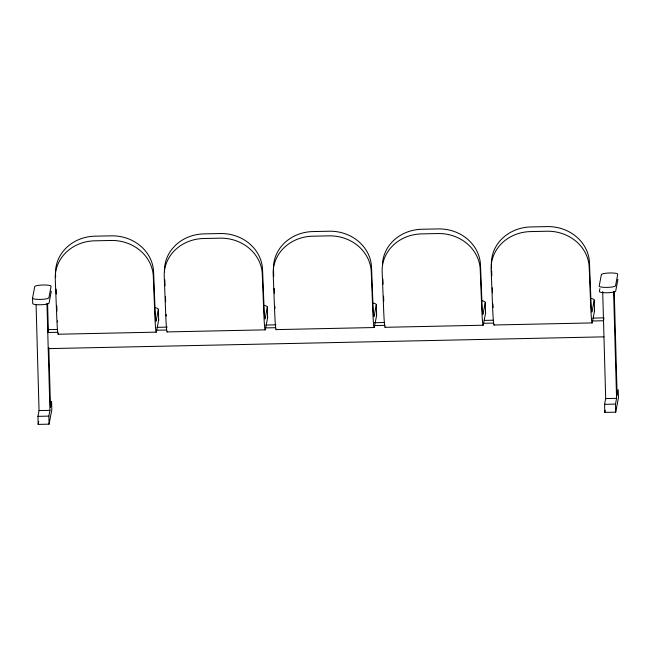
<?xml version="1.0" encoding="UTF-8"?>
<svg xmlns="http://www.w3.org/2000/svg" width="651" height="651" viewBox="0 0 651 651"><rect width="100%" height="100%" fill="white"/><g stroke="black" fill="none" stroke-linecap="round" stroke-linejoin="round"><path stroke-width="0.98" d="M32.55 298.134L34.739 286.595A8.178 1.432 -1.6 0 1 43.186 284.983A8.178 1.432 -1.6 0 1 51.087 286.253L48.898 297.784A8.178 1.432 -1.6 0 1 40.452 299.403A8.178 1.432 -1.6 0 1 32.55 298.134L32.696 303.496A8.178 1.432 -1.6 0 0 40.598 304.766A8.178 1.432 -1.6 0 0 49.045 303.154L51.234 291.615A8.178 1.432 -1.6 0 0 51.03 291.249M49.606 401.74L51.584 401.7L51.811 409.748L49.069 424.167L38.173 424.395L37.953 416.347L39.044 410.578L36.082 304.595M38.173 424.395L38.718 421.514M49.069 424.167L48.849 416.119L49.94 410.35L46.953 303.342M51.584 401.7L50.493 407.469L48.825 347.772M155.312 307.711A16.365 2.873 -1.6 0 1 158.356 309.396L156.167 320.927A21.32 0.806 88.8 0 1 155.044 309.005L153.603 271.988A40.899 37.009 3.4 0 0 111.297 235.841L94.948 236.183A40.899 37.009 3.4 0 0 55.53 274.071L55.644 277.066M158.356 309.396L158.657 320.129L156.338 332.108A32.249 1.221 88.8 0 1 154.889 316.744L153.327 276.626A40.899 37.009 3.4 0 0 111.02 240.471L94.672 240.821A40.899 37.009 3.4 0 0 55.254 278.701L56.824 318.819A32.249 1.221 88.8 0 0 58.273 334.183L58.378 333.792M264.282 305.4A16.365 2.873 -1.6 0 1 267.325 307.085L265.136 318.616A21.32 0.806 88.8 0 1 264.013 306.694L262.565 269.677A40.899 37.009 3.4 0 0 220.266 233.53L203.918 233.88A40.899 37.009 3.4 0 0 164.5 271.76M267.325 307.085L267.626 317.818L265.307 329.797A32.249 1.221 88.8 0 1 263.858 314.433L262.296 274.315A40.899 37.009 3.4 0 0 219.989 238.168L203.641 238.51A40.899 37.009 3.4 0 0 164.223 276.39L165.793 316.508A32.249 1.221 88.8 0 0 167.242 331.872L167.348 331.481M373.251 303.089A16.365 2.873 -1.6 0 1 376.294 304.774L374.105 316.305A21.32 0.806 88.8 0 1 372.974 304.383L371.534 267.374A40.899 37.009 3.4 0 0 329.235 231.219L312.887 231.569A40.899 37.009 3.4 0 0 273.469 269.449L273.737 276.455M376.294 304.774L376.595 315.507L374.276 327.486A32.249 1.221 88.8 0 1 372.828 312.122L371.265 272.004A40.899 37.009 3.4 0 0 328.958 235.857L312.61 236.199A40.899 37.009 3.4 0 0 273.192 274.087L274.763 314.197A32.249 1.221 88.8 0 0 276.211 329.569L276.317 329.17M482.22 300.778A16.365 2.873 -1.6 0 1 485.264 302.463L483.075 314.002A21.32 0.806 88.8 0 1 481.943 302.072L480.503 265.063A40.899 37.009 3.4 0 0 438.204 228.916L421.856 229.258A40.899 37.009 3.4 0 0 382.446 264.233M485.264 302.463L485.565 313.196L483.245 325.183A32.249 1.221 88.8 0 1 481.797 309.811L480.235 269.693A40.899 37.009 3.4 0 0 437.928 233.546L421.579 233.896A40.899 37.009 3.4 0 0 382.161 271.776L383.732 311.894A32.249 1.221 88.8 0 0 385.18 327.258M591.189 298.475A16.365 2.873 -1.6 0 1 594.233 300.152L592.044 311.691A21.32 0.806 88.8 0 1 590.913 299.769L589.472 262.752A40.899 37.009 3.4 0 0 547.174 226.605L530.825 226.947A40.899 37.009 3.4 0 0 491.407 264.827L491.562 268.83M594.233 300.152L594.534 310.893L592.215 322.872A32.249 1.221 88.8 0 1 590.766 307.508L589.204 267.39A40.899 37.009 3.4 0 0 546.897 231.235L530.549 231.585A40.899 37.009 3.4 0 0 491.131 269.465L492.701 309.583A32.249 1.221 88.8 0 0 494.15 324.947L494.255 324.556M599.888 288.605L599.343 291.493A8.178 1.432 -1.6 0 0 607.237 292.755A8.178 1.432 -1.6 0 0 615.683 291.143L617.872 279.613A8.178 1.432 -1.6 0 0 617.669 279.246M603.876 318.827L603.51 320.748L592.337 320.984M614.227 291.493L617.132 395.458L618.222 389.689L618.45 397.745L615.708 412.156L604.812 412.392L604.592 404.336L605.682 398.575L602.696 291.567M604.812 412.392L605.178 410.464M615.708 412.156L615.488 404.108L616.578 398.339L613.592 291.347M57.459 329.447L48.312 329.642L47.767 332.531L57.931 332.311M157.029 327.339L167.185 327.127M265.738 325.036L275.894 324.825M374.447 322.733L384.603 322.522M484.173 320.406L493.32 320.211M592.882 318.103L604.063 317.867M156.476 330.228L166.64 330.008M265.185 327.917L275.349 327.705M373.902 325.614L385.075 325.378M483.628 323.295L493.783 323.075M58.134 334.232L156.207 332.156M167.104 331.92L265.177 329.845M276.073 329.618L374.146 327.534M385.042 327.307L483.115 325.223M494.011 324.995L592.085 322.92M48.215 348.627L603.957 336.852M39.044 410.578L49.94 410.35M605.682 398.575L616.578 398.339M37.953 416.347L48.849 416.119M604.592 404.336L615.488 404.108M491.635 270.832L491.83 275.837M492.302 287.84L492.498 292.844M382.902 279.141L383.097 284.145M383.561 296.148L383.756 301.153M274.201 288.458L274.397 293.455M164.809 279.759L165.045 285.765M165.468 296.766L165.663 301.771M56.108 289.077L56.303 294.073M56.775 306.084L56.971 311.08M47.588 303.48L48.402 332.661M57.638 321.911A21.32 0.806 88.8 0 1 57.532 320.959M158.584 319.755A16.365 2.873 -1.6 0 1 158.657 320.129M267.211 317.086A16.365 2.873 -1.6 0 1 267.626 317.818M166.306 316.077A21.32 0.806 88.8 0 1 166.208 314.498M274.991 308.509A21.32 0.806 88.8 0 1 274.909 306.466M376.18 314.775A16.365 2.873 -1.6 0 1 376.595 315.507M485.491 312.822A16.365 2.873 -1.6 0 1 485.565 313.196M594.119 310.153A16.365 2.873 -1.6 0 1 594.534 310.893M493.116 307.565A21.32 0.806 88.8 0 1 492.929 303.895M601.378 274.592L599.189 286.123A8.178 1.432 -1.6 0 0 607.09 287.392A8.178 1.432 -1.6 0 0 615.537 285.773L617.726 274.242A8.178 1.432 -1.6 0 0 609.824 272.972A8.178 1.432 -1.6 0 0 601.378 274.592"/></g></svg>
